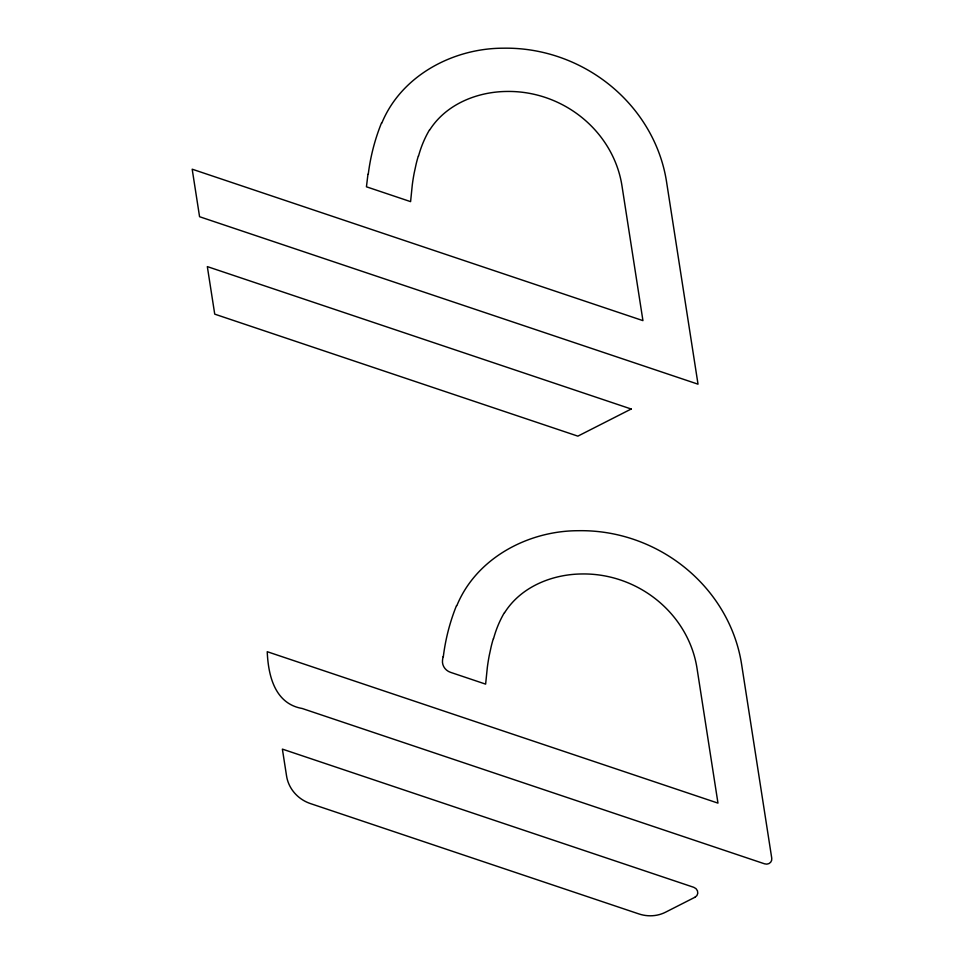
<?xml version="1.0" encoding="UTF-8"?>
<svg xmlns="http://www.w3.org/2000/svg" width="964" height="964" viewBox="0 0 964 964"><rect width="100%" height="100%" fill="white"/><g stroke="black" fill="none" stroke-linecap="round" stroke-linejoin="round"><path stroke-width="1.45" d="M367.959 174.243L366.441 186.799L410.592 201.633L412.279 184.992A218.491 203.982 26.7 0 1 412.978 180.015A232.553 217.105 26.7 0 1 414.195 173.014L416.195 163.82A185.51 173.183 26.7 0 1 417.677 158.204L418.292 156.096M443.006 656.737L442.524 660.207A11.411 10.664 26.7 0 0 450.513 672.33L485.627 684.127L487.326 667.498A218.491 203.982 26.7 0 1 488.411 660.159A232.553 217.105 26.7 0 1 489.242 655.52L491.242 646.314A185.51 173.183 26.7 0 1 492.724 640.711L493.339 638.602M381.756 123.223C401.265 75.505 453.273 48.14 503.341 48.2A155.553 145.227 26.7 0 1 666.534 181.702L698.02 384.178L199.572 216.719L192.185 169.194L642.94 320.626L621.961 185.763A109.884 102.582 26.7 0 0 506.678 91.46C477.011 91.749 445.862 104.317 429.583 130.164M456.803 605.729C476.312 558.011 528.32 530.646 578.388 530.706A155.553 145.227 26.7 0 1 741.581 664.208L771.754 858.225A5.712 5.326 26.7 0 1 764.585 863.828L302.166 708.48C274.728 703.696 268.209 675.39 267.233 651.7L717.975 803.12L697.008 668.269A109.884 102.582 26.7 0 0 581.726 573.966C552.059 574.255 520.909 586.811 504.63 612.658M418.509 156.156A121.898 113.8 26.7 0 1 429.39 130.056M368.26 174.291A230.902 215.562 26.7 0 1 381.455 123.091M443.307 656.785A230.902 215.562 26.7 0 1 456.502 605.597M493.556 638.662A121.898 113.8 26.7 0 1 504.437 612.55M631.203 409.013L577.87 436.138L214.731 314.144L207.332 266.606L631.203 409.013M695.02 897.219L665.534 912.209A34.246 31.981 26.7 0 1 638.879 913.92L310.432 803.578A34.246 31.981 26.7 0 1 286.573 776.056L282.38 749.112L693.767 887.314A5.712 5.326 26.7 0 1 695.02 897.219"/></g></svg>
